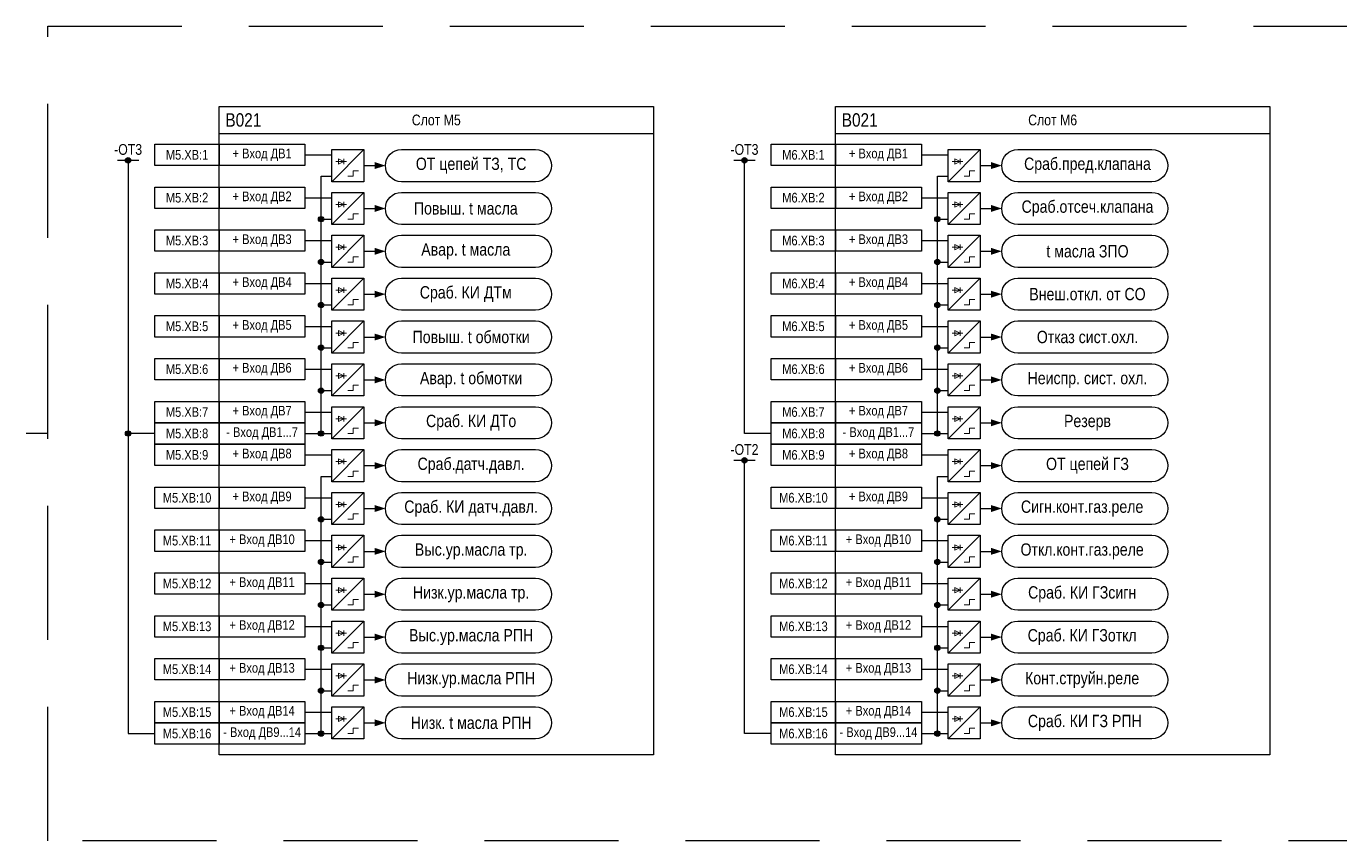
# Model space of a CAD drawing. Header units: millimetres. Extents: x 1657 to 5785, y -558 to 1129.
# Drawn here: x 4340 to 4585.2, y 175 to 327 of the extents above; entities that cross this region are included whole.
import ezdxf

# ---------------------------------------------------------------- set-up
doc = ezdxf.new("R2010")
doc.units = ezdxf.units.MM
doc.linetypes.add('штриховая2', pattern=[0.375, 0.25, -0.125])
doc.layers.add('_ОРЗ_0.3', color=7, linetype='Continuous', lineweight=30)
doc.layers.add('TEXT', color=7, linetype='Continuous', lineweight=25)
doc.layers.add('Основная', color=7, linetype='Continuous')
doc.styles.add('1.8_Gost_RD', font='ARIALN.TTF', dxfattribs={"height": 1.8})
doc.styles.add('2.5_Gost_RD', font='ARIALN.TTF', dxfattribs={"height": 2.5})

# ---------------------------------------------------------------- blocks, each defined once
blk = doc.blocks.new('Точка')
at = {"ltscale": 100}
h = blk.add_hatch(color=256, dxfattribs=at)
h.dxf.hatch_style = 1
edge = h.paths.add_edge_path()
edge.add_arc((0, 0), 0.5, 0, 360)
blk.add_circle((0, 0), 0.5, dxfattribs=at)
blk = doc.blocks.new('*U114')
at = {"ltscale": 0.25}
blk.add_line((0, 0), (3, 0), dxfattribs=at)
blk.add_lwpolyline([(2, 0, 1.3, 0, 0), (4, 0, 0, 0, 0)], format="xyseb", dxfattribs=at)

msp = doc.modelspace()

# ---------------------------------------------------------------- linework, layer by layer
at = {"ltscale": 100}
for p, q in [((4357, 302), (4361, 302)), ((4359, 302), (4359, 195)), ((4472, 302), (4476, 302)), ((4474, 251), (4474, 302)), ((4344, 251), (4340, 251)), ((4364, 251), (4359, 251)), ((4479, 251), (4474, 251)), ((4472, 246), (4476, 246)), ((4474, 195), (4474, 246)), ((4359, 195), (4364, 195)), ((4479, 195), (4474, 195))]:
    msp.add_line(p, q, dxfattribs=at)
at = {"lineweight": 13, "ltscale": 0.25}
for p, q in [((4399.25, 302.25), (4399.25, 301.25)), ((4514.25, 302.25), (4514.25, 301.25)), ((4399.25, 294.25), (4399.25, 293.25)), ((4514.25, 294.25), (4514.25, 293.25)), ((4399.25, 286.25), (4399.25, 285.25)), ((4514.25, 286.25), (4514.25, 285.25)), ((4399.25, 278.25), (4399.25, 277.25)), ((4514.25, 278.25), (4514.25, 277.25)), ((4399.25, 270.25), (4399.25, 269.25)), ((4514.25, 270.25), (4514.25, 269.25)), ((4399.25, 262.25), (4399.25, 261.25)), ((4514.25, 262.25), (4514.25, 261.25)), ((4399.25, 254.25), (4399.25, 253.25)), ((4514.25, 254.25), (4514.25, 253.25)), ((4399.25, 246.25), (4399.25, 245.25)), ((4514.25, 246.25), (4514.25, 245.25)), ((4399.25, 238.25), (4399.25, 237.25)), ((4514.25, 238.25), (4514.25, 237.25)), ((4399.25, 230.25), (4399.25, 229.25)), ((4514.25, 230.25), (4514.25, 229.25)), ((4399.25, 222.25), (4399.25, 221.25)), ((4514.25, 222.25), (4514.25, 221.25)), ((4399.25, 214.25), (4399.25, 213.25)), ((4514.25, 214.25), (4514.25, 213.25)), ((4399.25, 206.25), (4399.25, 205.25)), ((4514.25, 206.25), (4514.25, 205.25)), ((4399.25, 198.25), (4399.25, 197.25)), ((4514.25, 198.25), (4514.25, 197.25))]:
    msp.add_line(p, q, dxfattribs=at)
at = {"linetype": 'штриховая2', "ltscale": 100}
msp.add_lwpolyline([(4344, 327), (4713, 327), (4713, 175), (4344, 175)], close=True, dxfattribs=at)
at = {"ltscale": 100}
for points in [[(4376, 307), (4457, 307)], [(4491, 307), (4572, 307)], [(4395, 251), (4395, 299)], [(4510, 251), (4510, 299)], [(4395, 195), (4395, 243)], [(4510, 195), (4510, 243)]]:
    msp.add_lwpolyline(points, dxfattribs=at)
for points in [[(4364, 305), (4376, 305), (4376, 301), (4364, 301)], [(4376, 305), (4392, 305), (4392, 301), (4376, 301)], [(4479, 305), (4491, 305), (4491, 301), (4479, 301)], [(4491, 305), (4507, 305), (4507, 301), (4491, 301)], [(4364, 297), (4376, 297), (4376, 293), (4364, 293)], [(4376, 297), (4392, 297), (4392, 293), (4376, 293)], [(4479, 297), (4491, 297), (4491, 293), (4479, 293)], [(4491, 297), (4507, 297), (4507, 293), (4491, 293)], [(4364, 289), (4376, 289), (4376, 285), (4364, 285)], [(4376, 289), (4392, 289), (4392, 285), (4376, 285)], [(4479, 289), (4491, 289), (4491, 285), (4479, 285)], [(4491, 289), (4507, 289), (4507, 285), (4491, 285)], [(4364, 281), (4376, 281), (4376, 277), (4364, 277)], [(4376, 281), (4392, 281), (4392, 277), (4376, 277)], [(4479, 281), (4491, 281), (4491, 277), (4479, 277)], [(4491, 281), (4507, 281), (4507, 277), (4491, 277)], [(4364, 273), (4376, 273), (4376, 269), (4364, 269)], [(4376, 273), (4392, 273), (4392, 269), (4376, 269)], [(4479, 273), (4491, 273), (4491, 269), (4479, 269)], [(4491, 273), (4507, 273), (4507, 269), (4491, 269)], [(4364, 265), (4376, 265), (4376, 261), (4364, 261)], [(4376, 265), (4392, 265), (4392, 261), (4376, 261)], [(4479, 265), (4491, 265), (4491, 261), (4479, 261)], [(4491, 265), (4507, 265), (4507, 261), (4491, 261)], [(4364, 257), (4376, 257), (4376, 253), (4364, 253)], [(4376, 257), (4392, 257), (4392, 253), (4376, 253)], [(4479, 257), (4491, 257), (4491, 253), (4479, 253)], [(4491, 257), (4507, 257), (4507, 253), (4491, 253)], [(4364, 253), (4376, 253), (4376, 249), (4364, 249)], [(4376, 253), (4392, 253), (4392, 249), (4376, 249)], [(4479, 253), (4491, 253), (4491, 249), (4479, 249)], [(4491, 253), (4507, 253), (4507, 249), (4491, 249)], [(4364, 249), (4376, 249), (4376, 245), (4364, 245)], [(4376, 249), (4392, 249), (4392, 245), (4376, 245)], [(4479, 249), (4491, 249), (4491, 245), (4479, 245)], [(4491, 249), (4507, 249), (4507, 245), (4491, 245)], [(4364, 241), (4376, 241), (4376, 237), (4364, 237)], [(4376, 241), (4392, 241), (4392, 237), (4376, 237)], [(4479, 241), (4491, 241), (4491, 237), (4479, 237)], [(4491, 241), (4507, 241), (4507, 237), (4491, 237)], [(4364, 233), (4376, 233), (4376, 229), (4364, 229)], [(4376, 233), (4392, 233), (4392, 229), (4376, 229)], [(4479, 233), (4491, 233), (4491, 229), (4479, 229)], [(4491, 233), (4507, 233), (4507, 229), (4491, 229)], [(4364, 225), (4376, 225), (4376, 221), (4364, 221)], [(4376, 225), (4392, 225), (4392, 221), (4376, 221)], [(4479, 225), (4491, 225), (4491, 221), (4479, 221)], [(4491, 225), (4507, 225), (4507, 221), (4491, 221)], [(4364, 217), (4376, 217), (4376, 213), (4364, 213)], [(4376, 217), (4392, 217), (4392, 213), (4376, 213)], [(4479, 217), (4491, 217), (4491, 213), (4479, 213)], [(4491, 217), (4507, 217), (4507, 213), (4491, 213)], [(4364, 209), (4376, 209), (4376, 205), (4364, 205)], [(4376, 209), (4392, 209), (4392, 205), (4376, 205)], [(4479, 209), (4491, 209), (4491, 205), (4479, 205)], [(4491, 209), (4507, 209), (4507, 205), (4491, 205)], [(4364, 201), (4376, 201), (4376, 197), (4364, 197)], [(4376, 201), (4392, 201), (4392, 197), (4376, 197)], [(4479, 201), (4491, 201), (4491, 197), (4479, 197)], [(4491, 201), (4507, 201), (4507, 197), (4491, 197)], [(4364, 197), (4376, 197), (4376, 193), (4364, 193)], [(4376, 197), (4392, 197), (4392, 193), (4376, 193)], [(4479, 197), (4491, 197), (4491, 193), (4479, 193)], [(4491, 197), (4507, 197), (4507, 193), (4491, 193)]]:
    msp.add_lwpolyline(points, close=True, dxfattribs=at)
for points in [[(4397, 304), (4403, 304), (4403, 298), (4397, 298)], [(4512, 304), (4518, 304), (4518, 298), (4512, 298)], [(4397, 296), (4403, 296), (4403, 290), (4397, 290)], [(4512, 296), (4518, 296), (4518, 290), (4512, 290)], [(4397, 288), (4403, 288), (4403, 282), (4397, 282)], [(4512, 288), (4518, 288), (4518, 282), (4512, 282)], [(4397, 280), (4403, 280), (4403, 274), (4397, 274)], [(4512, 280), (4518, 280), (4518, 274), (4512, 274)], [(4397, 272), (4403, 272), (4403, 266), (4397, 266)], [(4512, 272), (4518, 272), (4518, 266), (4512, 266)], [(4397, 264), (4403, 264), (4403, 258), (4397, 258)], [(4512, 264), (4518, 264), (4518, 258), (4512, 258)], [(4397, 256), (4403, 256), (4403, 250), (4397, 250)], [(4512, 256), (4518, 256), (4518, 250), (4512, 250)], [(4397, 248), (4403, 248), (4403, 242), (4397, 242)], [(4512, 248), (4518, 248), (4518, 242), (4512, 242)], [(4397, 240), (4403, 240), (4403, 234), (4397, 234)], [(4512, 240), (4518, 240), (4518, 234), (4512, 234)], [(4397, 232), (4403, 232), (4403, 226), (4397, 226)], [(4512, 232), (4518, 232), (4518, 226), (4512, 226)], [(4397, 224), (4403, 224), (4403, 218), (4397, 218)], [(4512, 224), (4518, 224), (4518, 218), (4512, 218)], [(4397, 216), (4403, 216), (4403, 210), (4397, 210)], [(4512, 216), (4518, 216), (4518, 210), (4512, 210)], [(4397, 208), (4403, 208), (4403, 202), (4397, 202)], [(4512, 208), (4518, 208), (4518, 202), (4512, 202)], [(4397, 200), (4403, 200), (4403, 194), (4397, 194)], [(4512, 200), (4518, 200), (4518, 194), (4512, 194)]]:
    msp.add_lwpolyline(points, close=True)
at = {"lineweight": 13, "ltscale": 0.25}
for points in [[(4399.25, 301.75), (4398.25, 302.25), (4398.25, 301.25), (4399.25, 301.75)], [(4514.25, 301.75), (4513.25, 302.25), (4513.25, 301.25), (4514.25, 301.75)], [(4399.25, 293.75), (4398.25, 294.25), (4398.25, 293.25), (4399.25, 293.75)], [(4514.25, 293.75), (4513.25, 294.25), (4513.25, 293.25), (4514.25, 293.75)], [(4399.25, 285.75), (4398.25, 286.25), (4398.25, 285.25), (4399.25, 285.75)], [(4514.25, 285.75), (4513.25, 286.25), (4513.25, 285.25), (4514.25, 285.75)], [(4399.25, 277.75), (4398.25, 278.25), (4398.25, 277.25), (4399.25, 277.75)], [(4514.25, 277.75), (4513.25, 278.25), (4513.25, 277.25), (4514.25, 277.75)], [(4399.25, 269.75), (4398.25, 270.25), (4398.25, 269.25), (4399.25, 269.75)], [(4514.25, 269.75), (4513.25, 270.25), (4513.25, 269.25), (4514.25, 269.75)], [(4399.25, 261.75), (4398.25, 262.25), (4398.25, 261.25), (4399.25, 261.75)], [(4514.25, 261.75), (4513.25, 262.25), (4513.25, 261.25), (4514.25, 261.75)], [(4399.25, 253.75), (4398.25, 254.25), (4398.25, 253.25), (4399.25, 253.75)], [(4514.25, 253.75), (4513.25, 254.25), (4513.25, 253.25), (4514.25, 253.75)], [(4399.25, 245.75), (4398.25, 246.25), (4398.25, 245.25), (4399.25, 245.75)], [(4514.25, 245.75), (4513.25, 246.25), (4513.25, 245.25), (4514.25, 245.75)], [(4399.25, 237.75), (4398.25, 238.25), (4398.25, 237.25), (4399.25, 237.75)], [(4514.25, 237.75), (4513.25, 238.25), (4513.25, 237.25), (4514.25, 237.75)], [(4399.25, 229.75), (4398.25, 230.25), (4398.25, 229.25), (4399.25, 229.75)], [(4514.25, 229.75), (4513.25, 230.25), (4513.25, 229.25), (4514.25, 229.75)], [(4399.25, 221.75), (4398.25, 222.25), (4398.25, 221.25), (4399.25, 221.75)], [(4514.25, 221.75), (4513.25, 222.25), (4513.25, 221.25), (4514.25, 221.75)], [(4399.25, 213.75), (4398.25, 214.25), (4398.25, 213.25), (4399.25, 213.75)], [(4514.25, 213.75), (4513.25, 214.25), (4513.25, 213.25), (4514.25, 213.75)], [(4399.25, 205.75), (4398.25, 206.25), (4398.25, 205.25), (4399.25, 205.75)], [(4514.25, 205.75), (4513.25, 206.25), (4513.25, 205.25), (4514.25, 205.75)], [(4399.25, 197.75), (4398.25, 198.25), (4398.25, 197.25), (4399.25, 197.75)], [(4514.25, 197.75), (4513.25, 198.25), (4513.25, 197.25), (4514.25, 197.75)]]:
    msp.add_lwpolyline(points, dxfattribs=at)
at = {"lineweight": 13, "flags": 128}
for points in [[(4398.5, 302.5, 0, 0, 0), (4398.5, 303, 0.25, 0, 0), (4398.5, 303.5, 0, 0, 0)], [(4399, 302.5, 0, 0, 0), (4399, 303, 0.25, 0, 0), (4399, 303.5, 0, 0, 0)], [(4513.5, 302.5, 0, 0, 0), (4513.5, 303, 0.25, 0, 0), (4513.5, 303.5, 0, 0, 0)], [(4514, 302.5, 0, 0, 0), (4514, 303, 0.25, 0, 0), (4514, 303.5, 0, 0, 0)], [(4398.5, 294.5, 0, 0, 0), (4398.5, 295, 0.25, 0, 0), (4398.5, 295.5, 0, 0, 0)], [(4399, 294.5, 0, 0, 0), (4399, 295, 0.25, 0, 0), (4399, 295.5, 0, 0, 0)], [(4513.5, 294.5, 0, 0, 0), (4513.5, 295, 0.25, 0, 0), (4513.5, 295.5, 0, 0, 0)], [(4514, 294.5, 0, 0, 0), (4514, 295, 0.25, 0, 0), (4514, 295.5, 0, 0, 0)], [(4398.5, 286.5, 0, 0, 0), (4398.5, 287, 0.25, 0, 0), (4398.5, 287.5, 0, 0, 0)], [(4399, 286.5, 0, 0, 0), (4399, 287, 0.25, 0, 0), (4399, 287.5, 0, 0, 0)], [(4513.5, 286.5, 0, 0, 0), (4513.5, 287, 0.25, 0, 0), (4513.5, 287.5, 0, 0, 0)], [(4514, 286.5, 0, 0, 0), (4514, 287, 0.25, 0, 0), (4514, 287.5, 0, 0, 0)], [(4398.5, 278.5, 0, 0, 0), (4398.5, 279, 0.25, 0, 0), (4398.5, 279.5, 0, 0, 0)], [(4399, 278.5, 0, 0, 0), (4399, 279, 0.25, 0, 0), (4399, 279.5, 0, 0, 0)], [(4513.5, 278.5, 0, 0, 0), (4513.5, 279, 0.25, 0, 0), (4513.5, 279.5, 0, 0, 0)], [(4514, 278.5, 0, 0, 0), (4514, 279, 0.25, 0, 0), (4514, 279.5, 0, 0, 0)], [(4398.5, 270.5, 0, 0, 0), (4398.5, 271, 0.25, 0, 0), (4398.5, 271.5, 0, 0, 0)], [(4399, 270.5, 0, 0, 0), (4399, 271, 0.25, 0, 0), (4399, 271.5, 0, 0, 0)], [(4513.5, 270.5, 0, 0, 0), (4513.5, 271, 0.25, 0, 0), (4513.5, 271.5, 0, 0, 0)], [(4514, 270.5, 0, 0, 0), (4514, 271, 0.25, 0, 0), (4514, 271.5, 0, 0, 0)], [(4398.5, 262.5, 0, 0, 0), (4398.5, 263, 0.25, 0, 0), (4398.5, 263.5, 0, 0, 0)], [(4399, 262.5, 0, 0, 0), (4399, 263, 0.25, 0, 0), (4399, 263.5, 0, 0, 0)], [(4513.5, 262.5, 0, 0, 0), (4513.5, 263, 0.25, 0, 0), (4513.5, 263.5, 0, 0, 0)], [(4514, 262.5, 0, 0, 0), (4514, 263, 0.25, 0, 0), (4514, 263.5, 0, 0, 0)], [(4398.5, 254.5, 0, 0, 0), (4398.5, 255, 0.25, 0, 0), (4398.5, 255.5, 0, 0, 0)], [(4399, 254.5, 0, 0, 0), (4399, 255, 0.25, 0, 0), (4399, 255.5, 0, 0, 0)], [(4513.5, 254.5, 0, 0, 0), (4513.5, 255, 0.25, 0, 0), (4513.5, 255.5, 0, 0, 0)], [(4514, 254.5, 0, 0, 0), (4514, 255, 0.25, 0, 0), (4514, 255.5, 0, 0, 0)], [(4398.5, 246.5, 0, 0, 0), (4398.5, 247, 0.25, 0, 0), (4398.5, 247.5, 0, 0, 0)], [(4399, 246.5, 0, 0, 0), (4399, 247, 0.25, 0, 0), (4399, 247.5, 0, 0, 0)], [(4513.5, 246.5, 0, 0, 0), (4513.5, 247, 0.25, 0, 0), (4513.5, 247.5, 0, 0, 0)], [(4514, 246.5, 0, 0, 0), (4514, 247, 0.25, 0, 0), (4514, 247.5, 0, 0, 0)], [(4398.5, 238.5, 0, 0, 0), (4398.5, 239, 0.25, 0, 0), (4398.5, 239.5, 0, 0, 0)], [(4399, 238.5, 0, 0, 0), (4399, 239, 0.25, 0, 0), (4399, 239.5, 0, 0, 0)], [(4513.5, 238.5, 0, 0, 0), (4513.5, 239, 0.25, 0, 0), (4513.5, 239.5, 0, 0, 0)], [(4514, 238.5, 0, 0, 0), (4514, 239, 0.25, 0, 0), (4514, 239.5, 0, 0, 0)], [(4398.5, 230.5, 0, 0, 0), (4398.5, 231, 0.25, 0, 0), (4398.5, 231.5, 0, 0, 0)], [(4399, 230.5, 0, 0, 0), (4399, 231, 0.25, 0, 0), (4399, 231.5, 0, 0, 0)], [(4513.5, 230.5, 0, 0, 0), (4513.5, 231, 0.25, 0, 0), (4513.5, 231.5, 0, 0, 0)], [(4514, 230.5, 0, 0, 0), (4514, 231, 0.25, 0, 0), (4514, 231.5, 0, 0, 0)], [(4398.5, 222.5, 0, 0, 0), (4398.5, 223, 0.25, 0, 0), (4398.5, 223.5, 0, 0, 0)], [(4399, 222.5, 0, 0, 0), (4399, 223, 0.25, 0, 0), (4399, 223.5, 0, 0, 0)], [(4513.5, 222.5, 0, 0, 0), (4513.5, 223, 0.25, 0, 0), (4513.5, 223.5, 0, 0, 0)], [(4514, 222.5, 0, 0, 0), (4514, 223, 0.25, 0, 0), (4514, 223.5, 0, 0, 0)], [(4398.5, 214.5, 0, 0, 0), (4398.5, 215, 0.25, 0, 0), (4398.5, 215.5, 0, 0, 0)], [(4399, 214.5, 0, 0, 0), (4399, 215, 0.25, 0, 0), (4399, 215.5, 0, 0, 0)], [(4513.5, 214.5, 0, 0, 0), (4513.5, 215, 0.25, 0, 0), (4513.5, 215.5, 0, 0, 0)], [(4514, 214.5, 0, 0, 0), (4514, 215, 0.25, 0, 0), (4514, 215.5, 0, 0, 0)], [(4398.5, 206.5, 0, 0, 0), (4398.5, 207, 0.25, 0, 0), (4398.5, 207.5, 0, 0, 0)], [(4399, 206.5, 0, 0, 0), (4399, 207, 0.25, 0, 0), (4399, 207.5, 0, 0, 0)], [(4513.5, 206.5, 0, 0, 0), (4513.5, 207, 0.25, 0, 0), (4513.5, 207.5, 0, 0, 0)], [(4514, 206.5, 0, 0, 0), (4514, 207, 0.25, 0, 0), (4514, 207.5, 0, 0, 0)], [(4398.5, 198.5, 0, 0, 0), (4398.5, 199, 0.25, 0, 0), (4398.5, 199.5, 0, 0, 0)], [(4399, 198.5, 0, 0, 0), (4399, 199, 0.25, 0, 0), (4399, 199.5, 0, 0, 0)], [(4513.5, 198.5, 0, 0, 0), (4513.5, 199, 0.25, 0, 0), (4513.5, 199.5, 0, 0, 0)], [(4514, 198.5, 0, 0, 0), (4514, 199, 0.25, 0, 0), (4514, 199.5, 0, 0, 0)]]:
    msp.add_lwpolyline(points, format="xyseb", dxfattribs=at)
at = {"ltscale": 100}
for points in [[(4410, 298, -1), (4410, 304), (4435, 304, -1), (4435, 298)], [(4525, 298, -1), (4525, 304), (4550, 304, -1), (4550, 298)], [(4410, 290, -1), (4410, 296), (4435, 296, -1), (4435, 290)], [(4525, 290, -1), (4525, 296), (4550, 296, -1), (4550, 290)], [(4410, 282, -1), (4410, 288), (4435, 288, -1), (4435, 282)], [(4525, 282, -1), (4525, 288), (4550, 288, -1), (4550, 282)], [(4410, 274, -1), (4410, 280), (4435, 280, -1), (4435, 274)], [(4525, 274, -1), (4525, 280), (4550, 280, -1), (4550, 274)], [(4410, 266, -1), (4410, 272), (4435, 272, -1), (4435, 266)], [(4525, 266, -1), (4525, 272), (4550, 272, -1), (4550, 266)], [(4410, 258, -1), (4410, 264), (4435, 264, -1), (4435, 258)], [(4525, 258, -1), (4525, 264), (4550, 264, -1), (4550, 258)], [(4410, 250, -1), (4410, 256), (4435, 256, -1), (4435, 250)], [(4525, 250, -1), (4525, 256), (4550, 256, -1), (4550, 250)], [(4410, 242, -1), (4410, 248), (4435, 248, -1), (4435, 242)], [(4525, 242, -1), (4525, 248), (4550, 248, -1), (4550, 242)], [(4410, 234, -1), (4410, 240), (4435, 240, -1), (4435, 234)], [(4525, 234, -1), (4525, 240), (4550, 240, -1), (4550, 234)], [(4410, 226, -1), (4410, 232), (4435, 232, -1), (4435, 226)], [(4525, 226, -1), (4525, 232), (4550, 232, -1), (4550, 226)], [(4410, 218, -1), (4410, 224), (4435, 224, -1), (4435, 218)], [(4525, 218, -1), (4525, 224), (4550, 224, -1), (4550, 218)], [(4410, 210, -1), (4410, 216), (4435, 216, -1), (4435, 210)], [(4525, 210, -1), (4525, 216), (4550, 216, -1), (4550, 210)], [(4410, 202, -1), (4410, 208), (4435, 208, -1), (4435, 202)], [(4525, 202, -1), (4525, 208), (4550, 208, -1), (4550, 202)], [(4410, 194, -1), (4410, 200), (4435, 200, -1), (4435, 194)], [(4525, 194, -1), (4525, 200), (4550, 200, -1), (4550, 194)]]:
    msp.add_lwpolyline(points, format="xyb", close=True, dxfattribs=at)
at = {"layer": '_ОРЗ_0.3', "ltscale": 100}
for points in [[(4376, 312), (4457, 312), (4457, 191), (4376, 191)], [(4491, 312), (4572, 312), (4572, 191), (4491, 191)]]:
    msp.add_lwpolyline(points, close=True, dxfattribs=at)
at = {"layer": 'Основная', "color": 0}
for p, q in [((4392, 303), (4397, 303)), ((4507, 303), (4512, 303)), ((4395, 299), (4397, 299)), ((4510, 299), (4512, 299)), ((4392, 295), (4397, 295)), ((4507, 295), (4512, 295)), ((4395, 291), (4397, 291)), ((4510, 291), (4512, 291)), ((4392, 287), (4397, 287)), ((4507, 287), (4512, 287)), ((4395, 283), (4397, 283)), ((4510, 283), (4512, 283)), ((4392, 279), (4397, 279)), ((4507, 279), (4512, 279)), ((4395, 275), (4397, 275)), ((4510, 275), (4512, 275)), ((4392, 271), (4397, 271)), ((4507, 271), (4512, 271)), ((4395, 267), (4397, 267)), ((4510, 267), (4512, 267)), ((4392, 263), (4397, 263)), ((4507, 263), (4512, 263)), ((4395, 259), (4397, 259)), ((4510, 259), (4512, 259)), ((4392, 255), (4397, 255)), ((4507, 255), (4512, 255)), ((4392, 251), (4397, 251)), ((4507, 251), (4512, 251)), ((4392, 247), (4397, 247)), ((4392, 247), (4397, 247)), ((4507, 247), (4512, 247)), ((4507, 247), (4512, 247)), ((4395, 243), (4397, 243)), ((4395, 243), (4397, 243)), ((4510, 243), (4512, 243)), ((4510, 243), (4512, 243)), ((4392, 239), (4397, 239)), ((4507, 239), (4512, 239)), ((4395, 235), (4397, 235)), ((4510, 235), (4512, 235)), ((4392, 231), (4397, 231)), ((4507, 231), (4512, 231)), ((4395, 227), (4397, 227)), ((4510, 227), (4512, 227)), ((4392, 223), (4397, 223)), ((4507, 223), (4512, 223)), ((4395, 219), (4397, 219)), ((4510, 219), (4512, 219)), ((4392, 215), (4397, 215)), ((4507, 215), (4512, 215)), ((4395, 211), (4397, 211)), ((4510, 211), (4512, 211)), ((4392, 207), (4397, 207)), ((4507, 207), (4512, 207)), ((4395, 203), (4397, 203)), ((4510, 203), (4512, 203)), ((4392, 199), (4397, 199)), ((4507, 199), (4512, 199)), ((4392, 195), (4397, 195)), ((4507, 195), (4512, 195))]:
    msp.add_line(p, q, dxfattribs=at)
at = {"layer": 'Основная', "ltscale": 0.25}
for p, q in [((4403, 304), (4397, 298)), ((4518, 304), (4512, 298)), ((4403, 296), (4397, 290)), ((4518, 296), (4512, 290)), ((4403, 288), (4397, 282)), ((4518, 288), (4512, 282)), ((4403, 280), (4397, 274)), ((4518, 280), (4512, 274)), ((4403, 272), (4397, 266)), ((4518, 272), (4512, 266)), ((4403, 264), (4397, 258)), ((4518, 264), (4512, 258)), ((4403, 256), (4397, 250)), ((4518, 256), (4512, 250)), ((4403, 248), (4397, 242)), ((4518, 248), (4512, 242)), ((4403, 240), (4397, 234)), ((4518, 240), (4512, 234)), ((4403, 232), (4397, 226)), ((4518, 232), (4512, 226)), ((4403, 224), (4397, 218)), ((4518, 224), (4512, 218)), ((4403, 216), (4397, 210)), ((4518, 216), (4512, 210)), ((4403, 208), (4397, 202)), ((4518, 208), (4512, 202)), ((4403, 200), (4397, 194)), ((4518, 200), (4512, 194))]:
    msp.add_line(p, q, dxfattribs=at)
at = {"layer": 'Основная', "color": 0, "lineweight": 13}
for p, q in [((4397.75, 301.75), (4399.75, 301.75)), ((4512.75, 301.75), (4514.75, 301.75)), ((4397.75, 293.75), (4399.75, 293.75)), ((4512.75, 293.75), (4514.75, 293.75)), ((4397.75, 285.75), (4399.75, 285.75)), ((4512.75, 285.75), (4514.75, 285.75)), ((4397.75, 277.75), (4399.75, 277.75)), ((4512.75, 277.75), (4514.75, 277.75)), ((4397.75, 269.75), (4399.75, 269.75)), ((4512.75, 269.75), (4514.75, 269.75)), ((4397.75, 261.75), (4399.75, 261.75)), ((4512.75, 261.75), (4514.75, 261.75)), ((4397.75, 253.75), (4399.75, 253.75)), ((4512.75, 253.75), (4514.75, 253.75)), ((4397.75, 245.75), (4399.75, 245.75)), ((4512.75, 245.75), (4514.75, 245.75)), ((4397.75, 237.75), (4399.75, 237.75)), ((4512.75, 237.75), (4514.75, 237.75)), ((4397.75, 229.75), (4399.75, 229.75)), ((4512.75, 229.75), (4514.75, 229.75)), ((4397.75, 221.75), (4399.75, 221.75)), ((4512.75, 221.75), (4514.75, 221.75)), ((4397.75, 213.75), (4399.75, 213.75)), ((4512.75, 213.75), (4514.75, 213.75)), ((4397.75, 205.75), (4399.75, 205.75)), ((4512.75, 205.75), (4514.75, 205.75)), ((4397.75, 197.75), (4399.75, 197.75)), ((4512.75, 197.75), (4514.75, 197.75))]:
    msp.add_line(p, q, dxfattribs=at)
for p, q in [((4401, 300), (4402, 300)), ((4401, 299), (4401, 300)), ((4516, 300), (4517, 300)), ((4516, 299), (4516, 300)), ((4400, 299), (4401, 299)), ((4515, 299), (4516, 299)), ((4401, 292), (4402, 292)), ((4401, 291), (4401, 292)), ((4516, 292), (4517, 292)), ((4516, 291), (4516, 292)), ((4400, 291), (4401, 291)), ((4515, 291), (4516, 291)), ((4400, 283), (4401, 283)), ((4401, 284), (4402, 284)), ((4401, 283), (4401, 284)), ((4515, 283), (4516, 283)), ((4516, 284), (4517, 284)), ((4516, 283), (4516, 284)), ((4400, 275), (4401, 275)), ((4401, 276), (4402, 276)), ((4401, 275), (4401, 276)), ((4515, 275), (4516, 275)), ((4516, 276), (4517, 276)), ((4516, 275), (4516, 276)), ((4401, 268), (4402, 268)), ((4401, 267), (4401, 268)), ((4516, 268), (4517, 268)), ((4516, 267), (4516, 268)), ((4400, 267), (4401, 267)), ((4515, 267), (4516, 267)), ((4401, 260), (4402, 260)), ((4401, 259), (4401, 260)), ((4516, 260), (4517, 260)), ((4516, 259), (4516, 260)), ((4400, 259), (4401, 259)), ((4515, 259), (4516, 259)), ((4400, 251), (4401, 251)), ((4401, 252), (4402, 252)), ((4401, 251), (4401, 252)), ((4515, 251), (4516, 251)), ((4516, 252), (4517, 252)), ((4516, 251), (4516, 252)), ((4400, 243), (4401, 243)), ((4401, 244), (4402, 244)), ((4401, 243), (4401, 244)), ((4515, 243), (4516, 243)), ((4516, 244), (4517, 244)), ((4516, 243), (4516, 244)), ((4401, 236), (4402, 236)), ((4401, 235), (4401, 236)), ((4516, 236), (4517, 236)), ((4516, 235), (4516, 236)), ((4400, 235), (4401, 235)), ((4515, 235), (4516, 235)), ((4400, 227), (4401, 227)), ((4401, 228), (4402, 228)), ((4401, 227), (4401, 228)), ((4515, 227), (4516, 227)), ((4516, 228), (4517, 228)), ((4516, 227), (4516, 228)), ((4400, 219), (4401, 219)), ((4401, 220), (4402, 220)), ((4401, 219), (4401, 220)), ((4515, 219), (4516, 219)), ((4516, 220), (4517, 220)), ((4516, 219), (4516, 220)), ((4400, 211), (4401, 211)), ((4401, 212), (4402, 212)), ((4401, 211), (4401, 212)), ((4515, 211), (4516, 211)), ((4516, 212), (4517, 212)), ((4516, 211), (4516, 212)), ((4401, 204), (4402, 204)), ((4401, 203), (4401, 204)), ((4516, 204), (4517, 204)), ((4516, 203), (4516, 204)), ((4400, 203), (4401, 203)), ((4515, 203), (4516, 203)), ((4400, 195), (4401, 195)), ((4401, 196), (4402, 196)), ((4401, 195), (4401, 196)), ((4515, 195), (4516, 195)), ((4516, 196), (4517, 196)), ((4516, 195), (4516, 196))]:
    msp.add_line(p, q, dxfattribs=at).dxf.unprotected_set("ltscale", 0)

# ---------------------------------------------------------------- block references
at = {"ltscale": 100}
for p in [(4359, 302), (4474, 302), (4395, 291), (4510, 291), (4395, 283), (4510, 283), (4395, 275), (4510, 275), (4395, 267), (4510, 267), (4395, 259), (4510, 259), (4359, 251), (4395, 251), (4510, 251), (4474, 246), (4395, 235), (4510, 235), (4395, 227), (4510, 227), (4395, 219), (4510, 219), (4395, 211), (4510, 211), (4395, 203), (4510, 203), (4395, 195), (4510, 195)]:
    msp.add_blockref('Точка', p, dxfattribs=at)
at = {"ltscale": 0.35}
for p in [(4403, 301), (4518, 301), (4403, 293), (4518, 293), (4403, 285), (4518, 285), (4403, 277), (4518, 277), (4403, 269), (4518, 269), (4403, 261), (4518, 261), (4403, 253), (4518, 253), (4403, 245), (4518, 245), (4403, 237), (4518, 237), (4403, 229), (4518, 229), (4403, 221), (4518, 221), (4403, 213), (4518, 213), (4403, 205), (4518, 205), (4403, 197), (4518, 197)]:
    msp.add_blockref('*U114', p, dxfattribs=at)

# ---------------------------------------------------------------- texts
at = {"ltscale": 100, "attachment_point": 5}
for s, insert, char_height, width, style in [('B021', (4380.5, 309.5), 2.5, 11, '2.5_Gost_RD'), ('Слот М5', (4416.5, 309.5), 2, 81, '1.8_Gost_RD'), ('B021', (4495.5, 309.5), 2.5, 11, '2.5_Gost_RD'), ('Слот М6', (4531.5, 309.5), 2, 81, '1.8_Gost_RD'), ('-ОТ3', (4359, 304), 2, 81, '1.8_Gost_RD'), ('+ Вход ДВ1', (4384, 303), 1.8, 16, '1.8_Gost_RD'), ('-ОТ3', (4474, 304), 2, 81, '1.8_Gost_RD'), ('+ Вход ДВ1', (4499, 303), 1.8, 16, '1.8_Gost_RD'), ('М5.XB:1', (4370, 303), 1.8, 12, '1.8_Gost_RD'), ('М6.XB:1', (4485, 303), 1.8, 12, '1.8_Gost_RD'), ('\\A1;\\pxsm0.7;Сраб.пред.клапана', (4538, 301), 2.3, 31, '2.5_Gost_RD'), ('М5.XB:2', (4370, 295), 1.8, 12, '1.8_Gost_RD'), ('+ Вход ДВ2', (4384, 295), 1.8, 16, '1.8_Gost_RD'), ('М6.XB:2', (4485, 295), 1.8, 12, '1.8_Gost_RD'), ('+ Вход ДВ2', (4499, 295), 1.8, 16, '1.8_Gost_RD'), ('\\A1;\\pxsm0.7;Сраб.отсеч.клапана', (4538, 293), 2.3, 31, '2.5_Gost_RD'), ('М5.XB:3', (4370, 287), 1.8, 12, '1.8_Gost_RD'), ('+ Вход ДВ3', (4384, 287), 1.8, 16, '1.8_Gost_RD'), ('М6.XB:3', (4485, 287), 1.8, 12, '1.8_Gost_RD'), ('+ Вход ДВ3', (4499, 287), 1.8, 16, '1.8_Gost_RD'), ('М5.XB:4', (4370, 279), 1.8, 12, '1.8_Gost_RD'), ('+ Вход ДВ4', (4384, 279), 1.8, 16, '1.8_Gost_RD'), ('М6.XB:4', (4485, 279), 1.8, 12, '1.8_Gost_RD'), ('+ Вход ДВ4', (4499, 279), 1.8, 16, '1.8_Gost_RD'), ('\\pxsm0.7;Внеш.откл. от СО', (4538, 277), 2.3, 29.0175, '2.5_Gost_RD'), ('М5.XB:5', (4370, 271), 1.8, 12, '1.8_Gost_RD'), ('+ Вход ДВ5', (4384, 271), 1.8, 16, '1.8_Gost_RD'), ('М6.XB:5', (4485, 271), 1.8, 12, '1.8_Gost_RD'), ('+ Вход ДВ5', (4499, 271), 1.8, 16, '1.8_Gost_RD'), ('\\A1;\\pxsm0.7;Отказ сист.охл.', (4538, 269), 2.3, 31, '2.5_Gost_RD'), ('М5.XB:6', (4370, 263), 1.8, 12, '1.8_Gost_RD'), ('+ Вход ДВ6', (4384, 263), 1.8, 16, '1.8_Gost_RD'), ('М6.XB:6', (4485, 263), 1.8, 12, '1.8_Gost_RD'), ('+ Вход ДВ6', (4499, 263), 1.8, 16, '1.8_Gost_RD'), ('\\A1;\\pxsm0.7;Неиспр. сист. охл.', (4538, 261), 2.3, 29.7748, '2.5_Gost_RD'), ('М5.XB:7', (4370, 255), 1.8, 12, '1.8_Gost_RD'), ('+ Вход ДВ7', (4384, 255), 1.8, 16, '1.8_Gost_RD'), ('М6.XB:7', (4485, 255), 1.8, 12, '1.8_Gost_RD'), ('+ Вход ДВ7', (4499, 255), 1.8, 16, '1.8_Gost_RD'), ('М5.XB:8', (4370, 251), 1.8, 12, '1.8_Gost_RD'), ('- Вход ДВ1...7', (4384, 251), 1.8, 16, '1.8_Gost_RD'), ('М6.XB:8', (4485, 251), 1.8, 12, '1.8_Gost_RD'), ('- Вход ДВ1...7', (4499, 251), 1.8, 16, '1.8_Gost_RD'), ('М5.XB:9', (4370, 247), 1.8, 12, '1.8_Gost_RD'), ('+ Вход ДВ8', (4384, 247), 1.8, 16, '1.8_Gost_RD'), ('-ОТ2', (4474, 248), 2, 81, '1.8_Gost_RD'), ('М6.XB:9', (4485, 247), 1.8, 12, '1.8_Gost_RD'), ('+ Вход ДВ8', (4499, 247), 1.8, 16, '1.8_Gost_RD'), ('М5.XB:10', (4370, 239), 1.8, 12, '1.8_Gost_RD'), ('+ Вход ДВ9', (4384, 239), 1.8, 16, '1.8_Gost_RD'), ('М6.XB:10', (4485, 239), 1.8, 12, '1.8_Gost_RD'), ('+ Вход ДВ9', (4499, 239), 1.8, 16, '1.8_Gost_RD'), ('М5.XB:11', (4370, 231), 1.8, 12, '1.8_Gost_RD'), ('+ Вход ДВ10', (4384, 231), 1.8, 16, '1.8_Gost_RD'), ('М6.XB:11', (4485, 231), 1.8, 12, '1.8_Gost_RD'), ('+ Вход ДВ10', (4499, 231), 1.8, 16, '1.8_Gost_RD'), ('\\A1;\\pxsm0.7;Выс.ур.масла тр.', (4423, 229), 2.3, 31, '2.5_Gost_RD'), ('М5.XB:12', (4370, 223), 1.8, 12, '1.8_Gost_RD'), ('+ Вход ДВ11', (4384, 223), 1.8, 16, '1.8_Gost_RD'), ('М6.XB:12', (4485, 223), 1.8, 12, '1.8_Gost_RD'), ('+ Вход ДВ11', (4499, 223), 1.8, 16, '1.8_Gost_RD'), ('\\A1;\\pxsm0.7;Низк.ур.масла тр.', (4423, 221), 2.3, 29.7748, '2.5_Gost_RD'), ('М5.XB:13', (4370, 215), 1.8, 12, '1.8_Gost_RD'), ('+ Вход ДВ12', (4384, 215), 1.8, 16, '1.8_Gost_RD'), ('М6.XB:13', (4485, 215), 1.8, 12, '1.8_Gost_RD'), ('+ Вход ДВ12', (4499, 215), 1.8, 16, '1.8_Gost_RD'), ('\\A1;\\pxsm0.7;Выс.ур.масла РПН', (4423, 213), 2.3, 31, '2.5_Gost_RD'), ('М5.XB:14', (4370, 207), 1.8, 12, '1.8_Gost_RD'), ('+ Вход ДВ13', (4384, 207), 1.8, 16, '1.8_Gost_RD'), ('\\A1;\\pxsm0.7;Низк.ур.масла РПН', (4423, 205), 2.3, 29.7748, '2.5_Gost_RD'), ('М6.XB:14', (4485, 207), 1.8, 12, '1.8_Gost_RD'), ('+ Вход ДВ13', (4499, 207), 1.8, 16, '1.8_Gost_RD'), ('\\A1;\\pxsm0.7;Конт.струйн.реле', (4537, 205), 2.3, 31, '2.5_Gost_RD'), ('М5.XB:15', (4370, 199), 1.8, 12, '1.8_Gost_RD'), ('+ Вход ДВ14', (4384, 199), 1.8, 16, '1.8_Gost_RD'), ('М6.XB:15', (4485, 199), 1.8, 12, '1.8_Gost_RD'), ('+ Вход ДВ14', (4499, 199), 1.8, 16, '1.8_Gost_RD'), ('\\A1;\\pxsm0.7;Низк. t масла РПН', (4423, 197), 2.3, 29.7748, '2.5_Gost_RD'), ('\\A1;\\pxsm0.7;Сраб. КИ ГЗ РПН', (4537.5, 197), 2.3, 31, '2.5_Gost_RD'), ('М5.XB:16', (4370, 195), 1.8, 12, '1.8_Gost_RD'), ('- Вход ДВ9...14', (4384, 195), 1.8, 16, '1.8_Gost_RD'), ('М6.XB:16', (4485, 195), 1.8, 12, '1.8_Gost_RD'), ('- Вход ДВ9...14', (4499, 195), 1.8, 16, '1.8_Gost_RD')]:
    msp.add_mtext(s, dxfattribs=dict(at, insert=insert, char_height=char_height, width=width, style=style))
at = {"layer": 'TEXT', "ltscale": 100, "char_height": 2.3, "width": 31, "attachment_point": 5, "style": '2.5_Gost_RD'}
for s, insert in [('\\pxsm0.7;ОТ цепей ТЗ, ТС', (4423, 301)), ('\\A1;\\pxsm0.7;Повыш. t масла ', (4422, 293)), ('\\A1;\\pxsm0.7;Авар. t масла', (4422, 285)), ('\\A1;\\pxsm0.7;t масла ЗПО', (4538, 285)), ('\\A1;\\pxsm0.7;Сраб. КИ ДТм', (4422, 277)), ('\\A1;\\pxsm0.7;Повыш. t обмотки', (4423, 269)), ('\\A1;\\pxsm0.7;Авар. t обмотки', (4423, 261)), ('\\A1;\\pxsm0.7;Сраб. КИ ДТо', (4423, 253)), ('\\A1;\\pxsm0.7;Резерв', (4538, 253)), ('\\A1;\\pxsm0.7;Сраб.д{\\T0.95;а}тч.давл.', (4423, 245)), ('\\pxsm0.7;ОТ цепей ГЗ', (4538, 245)), ('\\A1;\\pxsm0.7;Сраб. КИ датч.давл.', (4423, 237)), ('\\A1;\\pxsm0.7;Сигн.конт.газ.реле', (4537, 237)), ('\\A1;\\pxsm0.7;Откл.конт.газ.реле', (4537, 229)), ('\\A1;\\pxsm0.7;Сраб. КИ ГЗсигн', (4537, 221)), ('\\A1;\\pxsm0.7;Сраб. КИ ГЗоткл', (4537, 213))]:
    msp.add_mtext(s, dxfattribs=dict(at, insert=insert))

doc.saveas('drawing.dxf')
